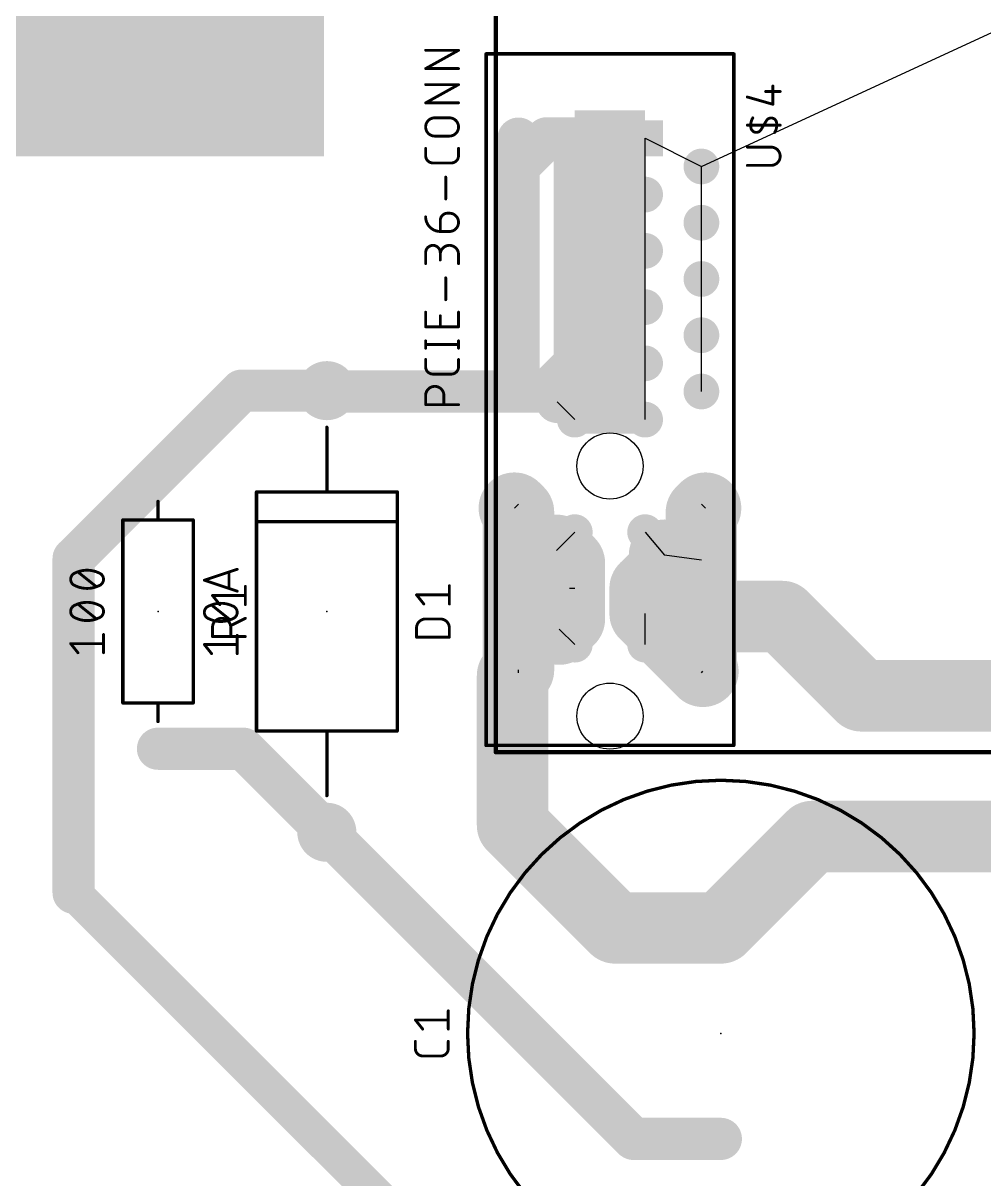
# Model space of a CAD drawing. Extents: x -92 to 260, y -27 to 208.
# Drawn here: x 8.21 to 42.35, y 24.83 to 65.92 of the extents above; entities that cross this region are included whole.
import ezdxf

# ---------------------------------------------------------------- set-up
doc = ezdxf.new("R2010")
doc.units = 0
for name, color, linetype in [('1', 12, 'CONTINUOUS'), ('121', 253, 'CONTINUOUS'), ('16', 132, 'CONTINUOUS'), ('17', 110, 'CONTINUOUS'), ('19', 53, 'CONTINUOUS'), ('20', 31, 'CONTINUOUS'), ('21', 253, 'CONTINUOUS'), ('23', 53, 'CONTINUOUS'), ('25', 253, 'CONTINUOUS'), ('27', 253, 'CONTINUOUS'), ('51', 253, 'CONTINUOUS')]:
    doc.layers.add(name, color=color, linetype=linetype)

# ---------------------------------------------------------------- blocks, each defined once
blk = doc.blocks.new('ROUNDP')
at = {"const_width": 0.5}
blk.add_lwpolyline([(0, -0.25, 1), (0, 0.25, 1), (0, -0.25)], format="xyb", dxfattribs=at)
blk = doc.blocks.new('RECT')
blk.add_solid([(-0.5, -0.5), (0.5, -0.5), (-0.5, 0.5), (0.5, 0.5)])
blk = doc.blocks.new('SQUAREP')
blk.add_solid([(-0.5, -0.5), (0.5, -0.5), (-0.5, 0.5), (0.5, 0.5)])

msp = doc.modelspace()

# ---------------------------------------------------------------- linework, layer by layer
at = {"layer": '1'}
for points, const_width in [([(26.81, 61.82), (25.81, 60.82)], 1.5), ([(25.81, 61.81), (25.81, 60.82)], 1.5), ([(27.81, 61.82), (26.81, 61.82)], 1.5), ([(27.81, 61.82), (27.81, 59.82)], 1.5), ([(25.81, 60.82), (25.81, 58.82)], 1.5), ([(27.81, 59.82), (27.81, 57.82)], 1.5), ([(25.81, 58.82), (25.81, 56.82)], 1.5), ([(27.81, 57.82), (27.81, 55.82)], 1.5), ([(25.81, 54.82), (25.81, 56.82)], 1.5), ([(27.81, 55.82), (27.81, 53.82)], 1.5), ([(25.81, 52.82), (25.81, 54.82)], 1.5), ([(27.81, 53.82), (26.81, 52.82)], 1.5), ([(27.81, 53.82), (27.81, 53.0792)], 1.5), ([(27.81, 53.0792), (27.1804, 52.4496)], 1.5), ([(15.97, 52.85), (13, 49.88)], 1.5), ([(19, 52.85), (15.97, 52.85)], 1.5), ([(19.03, 52.82), (19, 52.85)], 1.5), ([(25.81, 52.82), (19.03, 52.82)], 1.5), ([(26.81, 52.82), (25.81, 52.82)], 1.5), ([(13, 49.88), (10, 46.88)], 1.5), ([(10, 46.88), (10, 35)], 1.5), ([(13, 40.12), (16.03, 40.12)], 1.5), ([(16.03, 40.12), (19, 37.15)], 1.5), ([(19, 37.15), (29.9, 26.25)], 1.5), ([(10, 35), (30.25, 14.75)], 1.27), ([(29.9, 26.25), (33, 26.25)], 1.5)]:
    msp.add_lwpolyline(points, dxfattribs=dict(at, const_width=const_width))
for points, const_width in [([(26.185, 61.81, 1), (25.435, 61.81)], 0.75), ([(26.81, 62.195, 1), (26.81, 61.445)], 0.75), ([(27.0752, 61.5548, 1), (26.5448, 62.0852)], 0.75), ([(28.185, 61.82, 1), (27.435, 61.82)], 0.75), ([(27.81, 61.445, 1), (27.81, 62.195)], 0.75), ([(26.185, 60.82, 1), (25.435, 60.82)], 0.75), ([(25.5448, 61.0852, 1), (26.0752, 60.5548)], 0.75), ([(25.435, 60.82, 1), (26.185, 60.82)], 0.75), ([(28.185, 59.82, 1), (27.435, 59.82)], 0.75), ([(27.435, 59.82, 1), (28.185, 59.82)], 0.75), ([(26.185, 58.82, 1), (25.435, 58.82)], 0.75), ([(25.435, 58.82, 1), (26.185, 58.82)], 0.75), ([(28.185, 57.82, 1), (27.435, 57.82)], 0.75), ([(27.435, 57.82, 1), (28.185, 57.82)], 0.75), ([(26.185, 56.82, 1), (25.435, 56.82)], 0.75), ([(25.435, 56.82, 1), (26.185, 56.82)], 0.75), ([(28.185, 55.82, 1), (27.435, 55.82)], 0.75), ([(27.435, 55.82, 1), (28.185, 55.82)], 0.75), ([(26.185, 54.82, 1), (25.435, 54.82)], 0.75), ([(25.435, 54.82, 1), (26.185, 54.82)], 0.75), ([(28.185, 53.82, 1), (27.435, 53.82)], 0.75), ([(28.0752, 53.5548, 1), (27.5448, 54.0852)], 0.75), ([(27.435, 53.82, 1), (28.185, 53.82)], 0.75), ([(28.0752, 52.814, 1), (27.5448, 53.3444)], 0.75), ([(15.97, 53.225, 1), (15.97, 52.475)], 0.75), ([(16.2352, 52.5848, 1), (15.7048, 53.1152)], 0.75), ([(19.2652, 53.1152, 1), (18.7348, 52.5848)], 0.75), ([(19.03, 53.195, 1), (19.03, 52.445)], 0.75), ([(18.7648, 52.5548, 1), (19.2952, 53.0852)], 0.75), ([(19, 52.475, 1), (19, 53.225)], 0.75), ([(25.81, 53.195, 1), (25.81, 52.445)], 0.75), ([(25.81, 52.445, 1), (25.81, 53.195)], 0.75), ([(26.5448, 53.0852, 1), (27.0752, 52.5548)], 0.75), ([(26.81, 52.445, 1), (26.81, 53.195)], 0.75), ([(27.435, 53.0792, 1), (28.185, 53.0792)], 0.75), ([(25.435, 52.82, 1), (26.185, 52.82)], 0.75), ([(26.9152, 52.7148, 1), (27.4456, 52.1844)], 0.75), ([(13.2652, 49.6148, 1), (12.7348, 50.1452)], 0.75), ([(12.7348, 50.1452, 1), (13.2652, 49.6148)], 0.75), ([(10.375, 46.88, 1), (9.625, 46.88)], 0.75), ([(9.7348, 47.1452, 1), (10.2652, 46.6148)], 0.75), ([(13, 40.495, 1), (13, 39.745)], 0.75), ([(16.2952, 40.3852, 1), (15.7648, 39.8548)], 0.75), ([(16.03, 39.745, 1), (16.03, 40.495)], 0.75), ([(19.2652, 37.4152, 1), (18.7348, 36.8848)], 0.75), ([(18.7348, 36.8848, 1), (19.2652, 37.4152)], 0.75), ([(9.625, 35, 1), (10.375, 35)], 0.75), ([(10.2245, 35.2245, 1), (9.7755, 34.7755)], 0.635), ([(29.9, 26.625, 1), (29.9, 25.875)], 0.75), ([(29.6348, 25.9848, 1), (30.1652, 26.5152)], 0.75), ([(33, 25.875, 1), (33, 26.625)], 0.75)]:
    msp.add_lwpolyline(points, format="xyb", dxfattribs=dict(at, const_width=const_width))
at = {"layer": '121', "const_width": 0.1524}
for points in [[(25, 40), (25, 115)], [(85, 40), (25, 40)]]:
    msp.add_lwpolyline(points, dxfattribs=at)
at = {"layer": '121', "const_width": 0.0762}
for points in [[(25, 40.0381, 1), (25, 39.9619)], [(24.9619, 40, 1), (25.0381, 40)]]:
    msp.add_lwpolyline(points, format="xyb", dxfattribs=at)
at = {"layer": '16', "const_width": 2.54}
for points in [[(25.6627, 48.6727), (25.81, 48.5254)], [(25.81, 48.5254), (25.81, 46.82)], [(32.4573, 48.6727), (32.31, 48.5254)], [(32.31, 44.82), (32.31, 48.5254)], [(25.81, 44.82), (25.81, 46.82)], [(25.81, 46.82), (26.81, 45.82)], [(27.6176, 46.7178), (27.1627, 47.1727)], [(31, 46.51), (31, 47)], [(27.6176, 45.82), (27.6176, 46.7178)], [(30.31, 45.82), (31, 46.51)], [(26.81, 45.82), (27.6176, 45.82)], [(27.6176, 45.82), (27.6176, 44.7322)], [(30.31, 44.9246), (30.31, 45.82)], [(25.81, 42.9246), (25.81, 44.82)], [(32.31, 42.9246), (30.31, 44.9246)], [(35.18, 44.82), (32.31, 44.82)], [(32.31, 44.82), (32.31, 42.9246)], [(38, 42), (35.18, 44.82)], [(27.2577, 44.3723), (27.6176, 44.7322)], [(25.599, 42.7136), (25.81, 42.9246)], [(25.599, 37.401), (25.599, 42.7136)], [(32.31, 42.9246), (32.3623, 42.8723)], [(173, 42), (38, 42)], [(29.25, 33.75), (25.599, 37.401)], [(36.25, 37), (33, 33.75)], [(175, 37), (36.25, 37)], [(33, 33.75), (29.25, 33.75)]]:
    msp.add_lwpolyline(points, dxfattribs=at)
at = {"layer": '16', "const_width": 1.27}
for points in [[(26.1117, 49.1217, 1), (25.2137, 48.2237)], [(26.445, 48.5254, 1), (25.175, 48.5254)], [(32.945, 48.5254, 1), (31.675, 48.5254)], [(32.9063, 48.2237, 1), (32.0083, 49.1217)], [(25.361, 48.0764, 1), (26.259, 48.9744)], [(31.861, 48.9744, 1), (32.759, 48.0764)], [(26.445, 46.82, 1), (25.175, 46.82)], [(26.259, 47.269, 1), (25.361, 46.371)], [(27.6117, 47.6217, 1), (26.7137, 46.7237)], [(31.635, 47, 1), (30.365, 47)], [(28.2526, 46.7178, 1), (26.9826, 46.7178)], [(27.1686, 46.2688, 1), (28.0666, 47.1668)], [(31.449, 46.061, 1), (30.551, 46.959)], [(25.175, 46.82, 1), (26.445, 46.82)], [(26.81, 46.455, 1), (26.81, 45.185)], [(26.361, 45.371, 1), (27.259, 46.269)], [(28.2526, 45.82, 1), (26.9826, 45.82)], [(27.6176, 45.185, 1), (27.6176, 46.455)], [(30.945, 45.82, 1), (29.675, 45.82)], [(29.861, 46.269, 1), (30.759, 45.371)], [(30.365, 46.51, 1), (31.635, 46.51)], [(26.9826, 45.82, 1), (28.2526, 45.82)], [(26.445, 44.82, 1), (25.175, 44.82)], [(30.759, 45.3736, 1), (29.861, 44.4756)], [(32.31, 45.455, 1), (32.31, 44.185)], [(32.945, 44.82, 1), (31.675, 44.82)], [(35.629, 45.269, 1), (34.731, 44.371)], [(35.18, 44.185, 1), (35.18, 45.455)], [(28.0666, 44.2832, 1), (27.1686, 45.1812)], [(25.175, 44.82, 1), (26.445, 44.82)], [(26.8087, 44.8213, 1), (27.7067, 43.9233)], [(26.9826, 44.7322, 1), (28.2526, 44.7322)], [(29.675, 44.9246, 1), (30.945, 44.9246)], [(31.675, 44.82, 1), (32.945, 44.82)], [(26.234, 42.7136, 1), (24.964, 42.7136)], [(26.259, 42.4756, 1), (25.361, 43.3736)], [(32.759, 43.3736, 1), (31.861, 42.4756)], [(31.861, 42.4756, 1), (32.759, 43.3736)], [(25.15, 43.1626, 1), (26.048, 42.2646)], [(25.175, 42.9246, 1), (26.445, 42.9246)], [(31.675, 42.9246, 1), (32.945, 42.9246)], [(31.9133, 42.4233, 1), (32.8113, 43.3213)], [(38, 42.635, 1), (38, 41.365)], [(37.551, 41.551, 1), (38.449, 42.449)], [(26.048, 37.85, 1), (25.15, 36.952)], [(36.25, 37.635, 1), (36.25, 36.365)], [(36.699, 36.551, 1), (35.801, 37.449)], [(24.964, 37.401, 1), (26.234, 37.401)], [(29.25, 34.385, 1), (29.25, 33.115)], [(33, 33.115, 1), (33, 34.385)], [(28.801, 33.301, 1), (29.699, 34.199)], [(32.551, 34.199, 1), (33.449, 33.301)]]:
    msp.add_lwpolyline(points, format="xyb", dxfattribs=at)
at = {"layer": '19'}
for p, q in [((32.31, 60.82), (90.81, 87.82)), ((30.31, 61.82), (32.31, 60.82)), ((30.31, 59.82), (30.31, 61.82)), ((32.31, 58.82), (32.31, 60.82)), ((30.31, 57.82), (30.31, 59.82)), ((32.31, 56.82), (32.31, 58.82)), ((30.31, 55.82), (30.31, 57.82)), ((32.31, 54.82), (32.31, 56.82)), ((30.31, 53.82), (30.31, 55.82)), ((32.31, 52.82), (32.31, 54.82)), ((30.31, 51.82), (30.31, 53.82)), ((27.1804, 52.4496), (27.81, 51.82)), ((25.81, 48.82), (25.6627, 48.6727)), ((32.4573, 48.6727), (32.31, 48.82)), ((27.81, 47.82), (27.1627, 47.1727)), ((30.31, 47.82), (31, 47)), ((32.31, 46.82), (31, 47)), ((27.81, 45.82), (27.6176, 45.82)), ((30.31, 43.82), (30.31, 44.9246)), ((27.81, 43.82), (27.2577, 44.3723)), ((25.81, 42.82), (25.81, 42.9246)), ((32.31, 42.82), (32.3623, 42.8723))]:
    msp.add_line(p, q, dxfattribs=at)
at = {"layer": '20'}
for centre in [(29.06, 50.17), (29.06, 41.28)]:
    msp.add_circle(centre, 1.175, dxfattribs=at)
at = {"layer": '21'}
for points, const_width in [([(24.66, 64.82), (33.46, 64.82)], 0.127), ([(24.66, 64.82), (24.66, 40.24)], 0.127), ([(33.46, 64.82), (33.46, 40.24)], 0.127), ([(19, 49.25), (19, 51.546)], 0.12), ([(21.5, 49.25), (16.5, 49.25)], 0.12), ([(16.5, 49.25), (16.5, 40.75)], 0.12), ([(21.5, 40.75), (21.5, 49.25)], 0.12), ([(13, 48.25), (13, 48.911)], 0.12), ([(14.25, 48.25), (11.75, 48.25)], 0.12), ([(11.75, 48.25), (11.75, 41.75)], 0.12), ([(14.25, 41.75), (14.25, 48.25)], 0.12), ([(21.5, 48.1875), (16.5, 48.1875)], 0.12), ([(11.75, 41.75), (14.25, 41.75)], 0.12), ([(13, 41.75), (13, 41.089)], 0.12), ([(16.5, 40.75), (21.5, 40.75)], 0.12), ([(19, 40.75), (19, 38.454)], 0.12), ([(33.46, 40.24), (24.66, 40.24)], 0.127)]:
    msp.add_lwpolyline(points, dxfattribs=dict(at, const_width=const_width))
for points, const_width in [([(24.66, 64.8518, 1), (24.66, 64.7883)], 0.0635), ([(24.6917, 64.82, 1), (24.6283, 64.82)], 0.0635), ([(33.4918, 64.82, 1), (33.4282, 64.82)], 0.0635), ([(33.46, 64.7883, 1), (33.46, 64.8518)], 0.0635), ([(19.03, 51.546, 1), (18.97, 51.546)], 0.06), ([(16.5, 49.28, 1), (16.5, 49.22)], 0.06), ([(16.53, 49.25, 1), (16.47, 49.25)], 0.06), ([(21.53, 49.25, 1), (21.47, 49.25)], 0.06), ([(21.5, 49.22, 1), (21.5, 49.28)], 0.06), ([(13.03, 48.911, 1), (12.97, 48.911)], 0.06), ([(18.97, 49.25, 1), (19.03, 49.25)], 0.06), ([(11.75, 48.28, 1), (11.75, 48.22)], 0.06), ([(11.78, 48.25, 1), (11.72, 48.25)], 0.06), ([(12.97, 48.25, 1), (13.03, 48.25)], 0.06), ([(14.28, 48.25, 1), (14.22, 48.25)], 0.06), ([(14.25, 48.22, 1), (14.25, 48.28)], 0.06), ([(16.5, 48.2175, 1), (16.5, 48.1575)], 0.06), ([(21.5, 48.1575, 1), (21.5, 48.2175)], 0.06), ([(11.75, 41.78, 1), (11.75, 41.72)], 0.06), ([(11.72, 41.75, 1), (11.78, 41.75)], 0.06), ([(13.03, 41.75, 1), (12.97, 41.75)], 0.06), ([(14.22, 41.75, 1), (14.28, 41.75)], 0.06), ([(14.25, 41.72, 1), (14.25, 41.78)], 0.06), ([(12.97, 41.089, 1), (13.03, 41.089)], 0.06), ([(16.5, 40.78, 1), (16.5, 40.72)], 0.06), ([(16.47, 40.75, 1), (16.53, 40.75)], 0.06), ([(19.03, 40.75, 1), (18.97, 40.75)], 0.06), ([(21.47, 40.75, 1), (21.53, 40.75)], 0.06), ([(21.5, 40.72, 1), (21.5, 40.78)], 0.06), ([(24.66, 40.2718, 1), (24.66, 40.2082)], 0.0635), ([(24.6283, 40.24, 1), (24.6917, 40.24)], 0.0635), ([(33.4282, 40.24, 1), (33.4918, 40.24)], 0.0635), ([(33.46, 40.2082, 1), (33.46, 40.2718)], 0.0635), ([(33, 21, 1), (33, 39, 1), (33, 21)], 0.12), ([(18.97, 38.454, 1), (19.03, 38.454)], 0.06)]:
    msp.add_lwpolyline(points, format="xyb", dxfattribs=dict(at, const_width=const_width))
at = {"layer": '23'}
for p in [(25, 65), (13, 45), (19, 45), (33, 30)]:
    msp.add_point(p, dxfattribs=at)
at = {"layer": '25', "const_width": 0.1016}
for points in [[(34.8496, 63.0301), (34.8496, 63.6792)], [(33.9408, 63.2897), (34.8496, 63.0301)], [(34.5899, 63.4845), (35.1092, 63.4845)], [(34.525, 62.2878), (34.6224, 62.4501)], [(35.1092, 62.2878), (33.9408, 62.2878)], [(34.525, 62.2878), (34.4276, 62.1256)], [(34.7846, 61.5075), (33.9408, 61.5075)], [(33.9408, 60.8584), (34.7846, 60.8584)], [(15.1954, 45.2433), (14.9358, 45.5678)], [(14.9358, 45.5678), (16.1042, 45.5678)], [(16.1042, 45.2433), (16.1042, 45.8924)], [(22.4454, 45.266), (22.1858, 45.5905)], [(22.1858, 45.5905), (23.3542, 45.5905)], [(23.3542, 45.266), (23.3542, 45.9151)], [(16.1042, 44.7567), (15.5849, 44.4971)], [(14.9358, 44.1076), (14.9358, 44.4322)], [(15.5849, 44.4322), (15.5849, 44.1076)], [(22.1858, 44.0849), (22.1858, 44.4094)], [(22.5104, 44.734), (23.0296, 44.734)], [(23.3542, 44.4094), (23.3542, 44.0849)], [(16.1042, 44.1076), (14.9358, 44.1076)], [(23.3542, 44.0849), (22.1858, 44.0849)], [(23.3142, 30.1534), (23.3142, 30.8025)], [(22.4054, 30.1534), (22.1458, 30.4779)], [(22.1458, 30.4779), (23.3142, 30.4779)], [(22.1458, 29.4572), (22.1458, 29.7168)], [(23.3142, 29.7168), (23.3142, 29.4572)], [(23.0546, 29.1975), (22.4054, 29.1975)]]:
    msp.add_lwpolyline(points, dxfattribs=at)
at = {"layer": '25'}
for points, const_width in [([(34.875, 63.6792, 1), (34.8242, 63.6792)], 0.0508), ([(33.9478, 63.3142, 1), (33.9338, 63.2653)], 0.0508), ([(34.5899, 63.5099, 1), (34.5899, 63.4591)], 0.0508), ([(35.1092, 63.4591, 1), (35.1092, 63.5099)], 0.0508), ([(34.8242, 63.0301, 1), (34.875, 63.0301)], 0.0508), ([(34.8426, 63.0057, 1), (34.8565, 63.0545)], 0.0508), ([(34.1355, 62.5475, 0.1823), (34.0706, 62.1905)], 0.1016), ([(34.1573, 62.5344, 1), (34.1138, 62.5606)], 0.0508), ([(34.9794, 62.3852, 0.6917), (34.6224, 62.4501)], 0.1016), ([(34.6006, 62.4632, 1), (34.6441, 62.4371)], 0.0508), ([(34.6441, 62.4371, 1), (34.6006, 62.4632)], 0.0508), ([(33.9408, 62.3132, 1), (33.9408, 62.2624)], 0.0508), ([(34.0706, 62.1905, 0.6917), (34.4276, 62.1256)], 0.1016), ([(34.0956, 62.195, 1), (34.0456, 62.1859)], 0.0508), ([(34.0456, 62.1859, 1), (34.0956, 62.195)], 0.0508), ([(34.4059, 62.1386, 1), (34.4494, 62.1125)], 0.0508), ([(34.4494, 62.1125, 1), (34.4059, 62.1386)], 0.0508), ([(34.5032, 62.3009, 1), (34.5468, 62.2748)], 0.0508), ([(34.5468, 62.2748, 1), (34.5032, 62.3009)], 0.0508), ([(34.9145, 62.0282, 0.1823), (34.9794, 62.3852)], 0.1016), ([(34.8927, 62.0413, 1), (34.9362, 62.0151)], 0.0508), ([(35.0044, 62.3898, 1), (34.9544, 62.3806)], 0.0508), ([(34.9544, 62.3806, 1), (35.0044, 62.3898)], 0.0508), ([(35.1092, 62.2624, 1), (35.1092, 62.3132)], 0.0508), ([(33.9408, 61.5329, 1), (33.9408, 61.4821)], 0.0508), ([(34.7846, 60.8584, 1), (34.7846, 61.5075)], 0.1016), ([(34.7846, 61.5329, 1), (34.7846, 61.4821)], 0.0508), ([(34.7846, 61.4821, 1), (34.7846, 61.5329)], 0.0508), ([(33.9408, 60.8838, 1), (33.9408, 60.833)], 0.0508), ([(34.7846, 60.8838, 1), (34.7846, 60.833)], 0.0508), ([(34.7846, 60.833, 1), (34.7846, 60.8838)], 0.0508), ([(14.9556, 45.5837, 1), (14.916, 45.5519)], 0.0508), ([(14.9358, 45.5932, 1), (14.9358, 45.5424)], 0.0508), ([(16.1296, 45.8924, 1), (16.0788, 45.8924)], 0.0508), ([(16.1042, 45.5424, 1), (16.1042, 45.5932)], 0.0508), ([(22.2056, 45.6064, 1), (22.166, 45.5747)], 0.0508), ([(22.1858, 45.6159, 1), (22.1858, 45.5651)], 0.0508), ([(23.3796, 45.9151, 1), (23.3288, 45.9151)], 0.0508), ([(23.3542, 45.5651, 1), (23.3542, 45.6159)], 0.0508), ([(15.1756, 45.2274, 1), (15.2153, 45.2591)], 0.0508), ([(16.0788, 45.2433, 1), (16.1296, 45.2433)], 0.0508), ([(22.4256, 45.2501, 1), (22.4653, 45.2819)], 0.0508), ([(23.3288, 45.266, 1), (23.3796, 45.266)], 0.0508), ([(15.5849, 44.4322, 1), (14.9358, 44.4322)], 0.1016), ([(16.1156, 44.734, 1), (16.0928, 44.7795)], 0.0508), ([(14.9612, 44.4322, 1), (14.9104, 44.4322)], 0.0508), ([(14.9104, 44.4322, 1), (14.9612, 44.4322)], 0.0508), ([(15.6103, 44.4322, 1), (15.5595, 44.4322)], 0.0508), ([(15.5595, 44.4322, 1), (15.6103, 44.4322)], 0.0508), ([(15.5736, 44.5198, 1), (15.5963, 44.4744)], 0.0508), ([(22.5104, 44.734, 0.4142), (22.1858, 44.4094)], 0.1016), ([(22.2112, 44.4094, 1), (22.1604, 44.4094)], 0.0508), ([(22.1604, 44.4094, 1), (22.2112, 44.4094)], 0.0508), ([(22.5104, 44.7594, 1), (22.5104, 44.7086)], 0.0508), ([(22.5104, 44.7086, 1), (22.5104, 44.7594)], 0.0508), ([(23.3542, 44.4094, 0.4142), (23.0296, 44.734)], 0.1016), ([(23.0296, 44.7594, 1), (23.0296, 44.7086)], 0.0508), ([(23.0296, 44.7086, 1), (23.0296, 44.7594)], 0.0508), ([(23.3796, 44.4094, 1), (23.3288, 44.4094)], 0.0508), ([(23.3288, 44.4095, 1), (23.3796, 44.4094)], 0.0508), ([(14.9358, 44.133, 1), (14.9358, 44.0822)], 0.0508), ([(14.9104, 44.1076, 1), (14.9612, 44.1076)], 0.0508), ([(15.5595, 44.1076, 1), (15.6103, 44.1076)], 0.0508), ([(16.1042, 44.0822, 1), (16.1042, 44.133)], 0.0508), ([(22.1858, 44.1103, 1), (22.1858, 44.0595)], 0.0508), ([(22.1604, 44.0849, 1), (22.2112, 44.0849)], 0.0508), ([(23.3288, 44.0849, 1), (23.3796, 44.0849)], 0.0508), ([(23.3542, 44.0595, 1), (23.3542, 44.1103)], 0.0508), ([(23.3396, 30.8025, 1), (23.2888, 30.8025)], 0.0508), ([(22.1656, 30.4938, 1), (22.126, 30.462)], 0.0508), ([(22.1458, 30.5033, 1), (22.1458, 30.4525)], 0.0508), ([(23.3142, 30.4525, 1), (23.3142, 30.5033)], 0.0508), ([(22.3856, 30.1375, 1), (22.4253, 30.1692)], 0.0508), ([(23.2888, 30.1534, 1), (23.3396, 30.1534)], 0.0508), ([(22.1712, 29.7168, 1), (22.1204, 29.7168)], 0.0508), ([(23.3396, 29.7168, 1), (23.2888, 29.7168)], 0.0508), ([(22.1458, 29.4572, 0.4142), (22.4054, 29.1975)], 0.1016), ([(22.1712, 29.4572, 1), (22.1204, 29.4572)], 0.0508), ([(22.1204, 29.4572, 1), (22.1712, 29.4572)], 0.0508), ([(22.4054, 29.2229, 1), (22.4054, 29.1721)], 0.0508), ([(22.4054, 29.1721, 1), (22.4054, 29.2229)], 0.0508), ([(23.0546, 29.1975, 0.4142), (23.3142, 29.4572)], 0.1016), ([(23.0546, 29.2229, 1), (23.0546, 29.1721)], 0.0508), ([(23.0546, 29.1721, 1), (23.0546, 29.2229)], 0.0508), ([(23.3396, 29.4572, 1), (23.2888, 29.4572)], 0.0508), ([(23.2888, 29.4572, 1), (23.3396, 29.4572)], 0.0508)]:
    msp.add_lwpolyline(points, format="xyb", dxfattribs=dict(at, const_width=const_width))
at = {"layer": '27', "const_width": 0.1016}
for points in [[(22.5108, 64.3001), (23.6792, 64.9492)], [(23.6792, 64.9492), (22.5108, 64.9492)], [(23.6792, 64.3001), (22.5108, 64.3001)], [(22.5108, 63.0809), (23.6792, 63.73)], [(23.6792, 63.73), (22.5108, 63.73)], [(23.6792, 63.0809), (22.5108, 63.0809)], [(22.8354, 62.5489), (23.3546, 62.5489)], [(23.3546, 61.8998), (22.8354, 61.8998)], [(22.5108, 61.2036), (22.5108, 61.4633)], [(23.6792, 61.4633), (23.6792, 61.2036)], [(23.4196, 60.944), (22.7704, 60.944)], [(23.2248, 59.6632), (23.2248, 60.4421)], [(23.2897, 59.158), (23.3546, 59.158)], [(23.0301, 58.5089), (23.0301, 58.8984)], [(23.3546, 58.5089), (23.0301, 58.5089)], [(22.5108, 57.3659), (22.5108, 57.7554)], [(23.0301, 57.7554), (23.0301, 57.4957)], [(23.6792, 57.3659), (23.6792, 57.6905)], [(23.2248, 56.0818), (23.2248, 56.8607)], [(22.5108, 55.1203), (22.5108, 55.6395)], [(23.0301, 55.1203), (23.0301, 55.5097)], [(23.6792, 55.6395), (23.6792, 55.1203)], [(23.6792, 55.1203), (22.5108, 55.1203)], [(22.5108, 54.3602), (22.5108, 54.6199)], [(23.6792, 54.3602), (23.6792, 54.6199)], [(22.5108, 54.4901), (23.6792, 54.4901)], [(22.5108, 53.6979), (22.5108, 53.9576)], [(23.6792, 53.9576), (23.6792, 53.6979)], [(23.4196, 53.4383), (22.7704, 53.4383)], [(22.5108, 52.3536), (22.5108, 52.6782)], [(23.1599, 52.6782), (23.1599, 52.3536)], [(23.6792, 52.3536), (22.5108, 52.3536)], [(10.8046, 45.8834), (10.1554, 46.4026)], [(14.6458, 46.1105), (15.8142, 46.5)], [(15.5221, 46.4026), (15.5221, 45.8184)], [(15.8142, 45.7211), (14.6458, 46.1105)], [(10.8046, 44.7404), (10.1554, 45.2596)], [(15.5546, 44.7079), (14.9054, 45.2272)], [(11.0642, 43.5324), (11.0642, 44.1816)], [(15.8142, 43.5), (15.8142, 44.1491)], [(10.1554, 43.5324), (9.8958, 43.857)], [(9.8958, 43.857), (11.0642, 43.857)], [(14.9054, 43.5), (14.6458, 43.8245)], [(14.6458, 43.8245), (15.8142, 43.8245)]]:
    msp.add_lwpolyline(points, dxfattribs=at)
at = {"layer": '27'}
for points, const_width in [([(22.5108, 64.9746, 1), (22.5108, 64.9238)], 0.0508), ([(23.6915, 64.927, 1), (23.6669, 64.9714)], 0.0508), ([(23.6792, 64.9238, 1), (23.6792, 64.9746)], 0.0508), ([(22.5108, 64.3255, 1), (22.5108, 64.2747)], 0.0508), ([(22.4985, 64.3223, 1), (22.5231, 64.2779)], 0.0508), ([(23.6792, 64.2747, 1), (23.6792, 64.3255)], 0.0508), ([(22.5108, 63.7554, 1), (22.5108, 63.7046)], 0.0508), ([(23.6915, 63.7078, 1), (23.6669, 63.7522)], 0.0508), ([(23.6792, 63.7046, 1), (23.6792, 63.7554)], 0.0508), ([(22.5108, 63.1063, 1), (22.5108, 63.0555)], 0.0508), ([(22.4985, 63.1031, 1), (22.5231, 63.0587)], 0.0508), ([(23.6792, 63.0555, 1), (23.6792, 63.1063)], 0.0508), ([(22.8354, 62.5489, 1), (22.8354, 61.8998)], 0.1016), ([(22.8354, 62.5743, 1), (22.8354, 62.5235)], 0.0508), ([(22.8354, 62.5235, 1), (22.8354, 62.5743)], 0.0508), ([(23.3546, 61.8998, 1), (23.3546, 62.5489)], 0.1016), ([(23.3546, 62.5743, 1), (23.3546, 62.5235)], 0.0508), ([(23.3546, 62.5235, 1), (23.3546, 62.5743)], 0.0508), ([(22.8354, 61.9252, 1), (22.8354, 61.8744)], 0.0508), ([(22.8354, 61.8744, 1), (22.8354, 61.9252)], 0.0508), ([(23.3546, 61.9252, 1), (23.3546, 61.8744)], 0.0508), ([(23.3546, 61.8744, 1), (23.3546, 61.9252)], 0.0508), ([(22.5362, 61.4633, 1), (22.4854, 61.4633)], 0.0508), ([(22.5108, 61.2036, 0.4142), (22.7704, 60.944)], 0.1016), ([(22.5362, 61.2036, 1), (22.4854, 61.2036)], 0.0508), ([(22.4854, 61.2036, 1), (22.5362, 61.2036)], 0.0508), ([(23.4196, 60.944, 0.4142), (23.6792, 61.2036)], 0.1016), ([(23.7046, 61.4633, 1), (23.6538, 61.4633)], 0.0508), ([(23.7046, 61.2036, 1), (23.6538, 61.2036)], 0.0508), ([(23.6538, 61.2036, 1), (23.7046, 61.2036)], 0.0508), ([(22.7704, 60.9694, 1), (22.7704, 60.9186)], 0.0508), ([(22.7704, 60.9186, 1), (22.7704, 60.9694)], 0.0508), ([(23.4196, 60.9694, 1), (23.4196, 60.9186)], 0.0508), ([(23.4196, 60.9186, 1), (23.4196, 60.9694)], 0.0508), ([(23.2502, 60.4421, 1), (23.1994, 60.4421)], 0.0508), ([(23.1994, 59.6632, 1), (23.2502, 59.6632)], 0.0508), ([(23.2897, 59.158, 0.4142), (23.0301, 58.8984)], 0.1016), ([(23.2897, 59.1834, 1), (23.2897, 59.1326)], 0.0508), ([(23.2897, 59.1326, 1), (23.2897, 59.1834)], 0.0508), ([(23.3546, 58.5089, 1), (23.3546, 59.158)], 0.1016), ([(23.3546, 59.1834, 1), (23.3546, 59.1326)], 0.0508), ([(23.3546, 59.1326, 1), (23.3546, 59.1834)], 0.0508), ([(22.5108, 59.0282, 0.4142), (23.0301, 58.5089)], 0.1016), ([(22.5362, 59.0282, 1), (22.4854, 59.0282)], 0.0508), ([(23.0555, 58.8984, 1), (23.0047, 58.8984)], 0.0508), ([(23.0047, 58.8984, 1), (23.0555, 58.8984)], 0.0508), ([(23.0301, 58.5343, 1), (23.0301, 58.4835)], 0.0508), ([(23.0047, 58.5089, 1), (23.0555, 58.5089)], 0.0508), ([(23.0301, 58.4835, 1), (23.0301, 58.5343)], 0.0508), ([(23.3546, 58.5343, 1), (23.3546, 58.4835)], 0.0508), ([(23.3546, 58.4835, 1), (23.3546, 58.5343)], 0.0508), ([(23.0301, 57.7554, 1), (22.5108, 57.7554)], 0.1016), ([(23.6792, 57.6905, 1), (23.0301, 57.6905)], 0.1016), ([(22.5362, 57.7554, 1), (22.4854, 57.7554)], 0.0508), ([(22.4854, 57.7554, 1), (22.5362, 57.7554)], 0.0508), ([(23.0555, 57.7554, 1), (23.0047, 57.7554)], 0.0508), ([(23.0047, 57.7554, 1), (23.0555, 57.7554)], 0.0508), ([(23.0047, 57.6905, 1), (23.0555, 57.6905)], 0.0508), ([(23.7046, 57.6905, 1), (23.6538, 57.6905)], 0.0508), ([(23.6538, 57.6905, 1), (23.7046, 57.6905)], 0.0508), ([(22.4854, 57.3659, 1), (22.5362, 57.3659)], 0.0508), ([(23.0047, 57.4957, 1), (23.0555, 57.4957)], 0.0508), ([(23.6538, 57.3659, 1), (23.7046, 57.3659)], 0.0508), ([(23.2502, 56.8607, 1), (23.1994, 56.8607)], 0.0508), ([(23.1994, 56.0818, 1), (23.2502, 56.0818)], 0.0508), ([(22.5362, 55.6395, 1), (22.4854, 55.6395)], 0.0508), ([(23.0555, 55.5097, 1), (23.0047, 55.5097)], 0.0508), ([(23.7046, 55.6395, 1), (23.6538, 55.6395)], 0.0508), ([(22.5108, 55.1457, 1), (22.5108, 55.0949)], 0.0508), ([(22.4854, 55.1203, 1), (22.5362, 55.1203)], 0.0508), ([(23.0047, 55.1203, 1), (23.0555, 55.1203)], 0.0508), ([(23.6538, 55.1203, 1), (23.7046, 55.1203)], 0.0508), ([(23.6792, 55.0949, 1), (23.6792, 55.1457)], 0.0508), ([(22.5362, 54.6199, 1), (22.4854, 54.6199)], 0.0508), ([(23.7046, 54.6199, 1), (23.6538, 54.6199)], 0.0508), ([(22.5108, 54.5155, 1), (22.5108, 54.4647)], 0.0508), ([(22.4854, 54.3602, 1), (22.5362, 54.3602)], 0.0508), ([(23.6538, 54.3602, 1), (23.7046, 54.3602)], 0.0508), ([(23.6792, 54.4647, 1), (23.6792, 54.5155)], 0.0508), ([(22.5362, 53.9576, 1), (22.4854, 53.9576)], 0.0508), ([(23.7046, 53.9576, 1), (23.6538, 53.9576)], 0.0508), ([(22.5108, 53.6979, 0.4142), (22.7704, 53.4383)], 0.1016), ([(22.5362, 53.6979, 1), (22.4854, 53.6979)], 0.0508), ([(22.4854, 53.6979, 1), (22.5362, 53.6979)], 0.0508), ([(22.7704, 53.4637, 1), (22.7704, 53.4129)], 0.0508), ([(22.7704, 53.4129, 1), (22.7704, 53.4637)], 0.0508), ([(23.4196, 53.4383, 0.4142), (23.6792, 53.6979)], 0.1016), ([(23.4196, 53.4637, 1), (23.4196, 53.4129)], 0.0508), ([(23.4196, 53.4129, 1), (23.4196, 53.4637)], 0.0508), ([(23.7046, 53.6979, 1), (23.6538, 53.6979)], 0.0508), ([(23.6538, 53.6979, 1), (23.7046, 53.6979)], 0.0508), ([(23.1599, 52.6782, 1), (22.5108, 52.6782)], 0.1016), ([(22.5362, 52.6782, 1), (22.4854, 52.6782)], 0.0508), ([(22.4854, 52.6782, 1), (22.5362, 52.6782)], 0.0508), ([(23.1853, 52.6782, 1), (23.1345, 52.6782)], 0.0508), ([(23.1345, 52.6782, 1), (23.1853, 52.6782)], 0.0508), ([(22.5108, 52.379, 1), (22.5108, 52.3282)], 0.0508), ([(22.4854, 52.3536, 1), (22.5362, 52.3536)], 0.0508), ([(23.1345, 52.3536, 1), (23.1853, 52.3536)], 0.0508), ([(23.6792, 52.3282, 1), (23.6792, 52.379)], 0.0508), ([(10.48, 46.4676, 0.1139), (10.0581, 46.3702)], 0.1016), ([(10.1713, 46.4225, 1), (10.1396, 46.3828)], 0.0508), ([(10.9019, 46.3702, 0.1139), (10.48, 46.4676)], 0.1016), ([(10.48, 46.493, 1), (10.48, 46.4422)], 0.0508), ([(10.48, 46.4422, 1), (10.48, 46.4929)], 0.0508), ([(15.5475, 46.4026, 1), (15.4967, 46.4026)], 0.0508), ([(15.8222, 46.4759, 1), (15.8062, 46.5241)], 0.0508), ([(10.0581, 46.3702, 0.3205), (9.8958, 46.143)], 0.1016), ([(9.8958, 46.143, 0.3205), (10.0581, 45.9158)], 0.1016), ([(9.9212, 46.143, 1), (9.8704, 46.143)], 0.0508), ([(9.8704, 46.143, 1), (9.9212, 46.143)], 0.0508), ([(10.0469, 46.393, 1), (10.0692, 46.3474)], 0.0508), ([(10.0663, 46.3462, 1), (10.0498, 46.3942)], 0.0508), ([(11.0642, 46.143, 0.3205), (10.9019, 46.3702)], 0.1016), ([(10.9019, 45.9158, 0.3205), (11.0642, 46.143)], 0.1016), ([(10.9102, 46.3942, 1), (10.8937, 46.3462)], 0.0508), ([(10.8908, 46.3474, 1), (10.9131, 46.393)], 0.0508), ([(11.0896, 46.143, 1), (11.0388, 46.143)], 0.0508), ([(11.0388, 46.143, 1), (11.0896, 46.143)], 0.0508), ([(14.6538, 46.1346, 1), (14.6378, 46.0864)], 0.0508), ([(14.6378, 46.1346, 1), (14.6538, 46.0864)], 0.0508), ([(10.0581, 45.9158, 0.1139), (10.48, 45.8184)], 0.1016), ([(10.0692, 45.9386, 1), (10.0469, 45.893)], 0.0508), ([(10.0498, 45.8918, 1), (10.0663, 45.9398)], 0.0508), ([(10.48, 45.8184, 0.1139), (10.9019, 45.9158)], 0.1016), ([(10.48, 45.8438, 1), (10.48, 45.793)], 0.0508), ([(10.48, 45.793, 1), (10.48, 45.8438)], 0.0508), ([(10.7887, 45.8635, 1), (10.8204, 45.9032)], 0.0508), ([(10.8937, 45.9398, 1), (10.9102, 45.8918)], 0.0508), ([(10.9131, 45.893, 1), (10.8908, 45.9386)], 0.0508), ([(15.4967, 45.8184, 1), (15.5475, 45.8184)], 0.0508), ([(15.8062, 45.697, 1), (15.8222, 45.7452)], 0.0508), ([(10.0581, 45.2272, 0.3205), (9.8958, 45)], 0.1016), ([(10.48, 45.3246, 0.1139), (10.0581, 45.2272)], 0.1016), ([(10.0469, 45.25, 1), (10.0692, 45.2044)], 0.0508), ([(10.0663, 45.2032, 1), (10.0498, 45.2512)], 0.0508), ([(10.1713, 45.2795, 1), (10.1396, 45.2398)], 0.0508), ([(10.9019, 45.2272, 0.1139), (10.48, 45.3246)], 0.1016), ([(10.48, 45.35, 1), (10.48, 45.2992)], 0.0508), ([(10.48, 45.2992, 1), (10.48, 45.35)], 0.0508), ([(11.0642, 45, 0.3205), (10.9019, 45.2272)], 0.1016), ([(10.9102, 45.2512, 1), (10.8937, 45.2032)], 0.0508), ([(10.8908, 45.2044, 1), (10.9131, 45.25)], 0.0508), ([(14.8081, 45.1947, 0.3205), (14.6458, 44.9675)], 0.1016), ([(14.7969, 45.2176, 1), (14.8192, 45.1719)], 0.0508), ([(15.23, 45.2921, 0.1139), (14.8081, 45.1947)], 0.1016), ([(14.8163, 45.1707, 1), (14.7998, 45.2188)], 0.0508), ([(14.9213, 45.247, 1), (14.8896, 45.2074)], 0.0508), ([(15.6519, 45.1947, 0.1139), (15.23, 45.2921)], 0.1016), ([(15.23, 45.3175, 1), (15.23, 45.2667)], 0.0508), ([(15.23, 45.2667, 1), (15.23, 45.3175)], 0.0508), ([(15.6602, 45.2188, 1), (15.6437, 45.1707)], 0.0508), ([(15.8142, 44.9675, 0.3205), (15.6519, 45.1947)], 0.1016), ([(15.6408, 45.1719, 1), (15.6631, 45.2176)], 0.0508), ([(9.8958, 45, 0.3205), (10.0581, 44.7728)], 0.1016), ([(9.9212, 45, 1), (9.8704, 45)], 0.0508), ([(9.8704, 45, 1), (9.9212, 45)], 0.0508), ([(10.0581, 44.7728, 0.1139), (10.48, 44.6754)], 0.1016), ([(10.0692, 44.7956, 1), (10.0469, 44.75)], 0.0508), ([(10.0498, 44.7488, 1), (10.0663, 44.7968)], 0.0508), ([(10.48, 44.6754, 0.1139), (10.9019, 44.7728)], 0.1016), ([(10.9019, 44.7728, 0.3205), (11.0642, 45)], 0.1016), ([(10.8937, 44.7968, 1), (10.9102, 44.7488)], 0.0508), ([(10.9131, 44.75, 1), (10.8908, 44.7956)], 0.0508), ([(11.0896, 45, 1), (11.0388, 45)], 0.0508), ([(11.0388, 45, 1), (11.0896, 45)], 0.0508), ([(14.6458, 44.9675, 0.3205), (14.8081, 44.7404)], 0.1016), ([(14.6712, 44.9675, 1), (14.6204, 44.9675)], 0.0508), ([(14.6204, 44.9675, 1), (14.6712, 44.9675)], 0.0508), ([(14.8192, 44.7632, 1), (14.7969, 44.7175)], 0.0508), ([(14.8081, 44.7404, 0.1139), (15.23, 44.643)], 0.1016), ([(14.7998, 44.7163, 1), (14.8163, 44.7644)], 0.0508), ([(15.23, 44.643, 0.1139), (15.6519, 44.7404)], 0.1016), ([(15.6519, 44.7404, 0.3205), (15.8142, 44.9675)], 0.1016), ([(15.6437, 44.7644, 1), (15.6602, 44.7163)], 0.0508), ([(15.6631, 44.7175, 1), (15.6408, 44.7632)], 0.0508), ([(15.8396, 44.9675, 1), (15.7888, 44.9675)], 0.0508), ([(15.7888, 44.9675, 1), (15.8396, 44.9675)], 0.0508), ([(10.48, 44.7008, 1), (10.48, 44.65)], 0.0508), ([(10.48, 44.65, 1), (10.48, 44.7008)], 0.0508), ([(10.7887, 44.7205, 1), (10.8204, 44.7602)], 0.0508), ([(15.23, 44.6684, 1), (15.23, 44.6176)], 0.0508), ([(15.23, 44.6176, 1), (15.23, 44.6684)], 0.0508), ([(15.5387, 44.6881, 1), (15.5704, 44.7277)], 0.0508), ([(11.0896, 44.1816, 1), (11.0388, 44.1816)], 0.0508), ([(15.8396, 44.1491, 1), (15.7888, 44.1491)], 0.0508), ([(9.9156, 43.8729, 1), (9.876, 43.8411)], 0.0508), ([(9.8958, 43.8824, 1), (9.8958, 43.8316)], 0.0508), ([(10.1356, 43.5166, 1), (10.1753, 43.5483)], 0.0508), ([(11.0388, 43.5324, 1), (11.0896, 43.5324)], 0.0508), ([(11.0642, 43.8316, 1), (11.0642, 43.8824)], 0.0508), ([(14.6656, 43.8404, 1), (14.626, 43.8087)], 0.0508), ([(14.6458, 43.8499, 1), (14.6458, 43.7991)], 0.0508), ([(15.8142, 43.7991, 1), (15.8142, 43.8499)], 0.0508), ([(14.8856, 43.4841, 1), (14.9253, 43.5159)], 0.0508), ([(15.7888, 43.5, 1), (15.8396, 43.5)], 0.0508)]:
    msp.add_lwpolyline(points, format="xyb", dxfattribs=dict(at, const_width=const_width))
at = {"layer": '51', "const_width": 0.12}
for points in [[(16.5, 40.75), (16.5, 49.25)], [(16.5, 49.25), (21.5, 49.25)], [(21.5, 49.25), (21.5, 40.75)], [(11.75, 41.75), (11.75, 48.25)], [(11.75, 48.25), (14.25, 48.25)], [(14.25, 48.25), (14.25, 41.75)], [(14.25, 41.75), (11.75, 41.75)], [(21.5, 40.75), (16.5, 40.75)]]:
    msp.add_lwpolyline(points, dxfattribs=at)
at = {"layer": '51'}
for points, const_width in [([(16.53, 49.25, 1), (16.47, 49.25)], 0.06), ([(16.5, 49.28, 1), (16.5, 49.22)], 0.06), ([(21.53, 49.25, 1), (21.47, 49.25)], 0.06), ([(21.5, 49.22, 1), (21.5, 49.28)], 0.06), ([(11.78, 48.25, 1), (11.72, 48.25)], 0.06), ([(11.75, 48.28, 1), (11.75, 48.22)], 0.06), ([(14.28, 48.25, 1), (14.22, 48.25)], 0.06), ([(14.25, 48.22, 1), (14.25, 48.28)], 0.06), ([(11.75, 41.78, 1), (11.75, 41.72)], 0.06), ([(11.72, 41.75, 1), (11.78, 41.75)], 0.06), ([(14.22, 41.75, 1), (14.28, 41.75)], 0.06), ([(14.25, 41.72, 1), (14.25, 41.78)], 0.06), ([(16.5, 40.78, 1), (16.5, 40.72)], 0.06), ([(16.47, 40.75, 1), (16.53, 40.75)], 0.06), ([(21.47, 40.75, 1), (21.53, 40.75)], 0.06), ([(21.5, 40.72, 1), (21.5, 40.78)], 0.06), ([(33, 21, 1), (33, 39, 1), (33, 21)], 0.12)]:
    msp.add_lwpolyline(points, format="xyb", dxfattribs=dict(at, const_width=const_width))

# ---------------------------------------------------------------- block references
at = {"layer": '17'}
for name, p, xscale, yscale, rotation in [('ROUNDP', (27.81, 61.82), 1.27, 1.27, 270), ('ROUNDP', (27.81, 61.82), 1.27, 1.27, 270), ('SQUAREP', (30.31, 61.82), 1.27, 1.27, 270), ('SQUAREP', (30.31, 61.82), 1.27, 1.27, 270), ('ROUNDP', (25.81, 60.82), 1.27, 1.27, 270), ('ROUNDP', (25.81, 60.82), 1.27, 1.27, 270), ('ROUNDP', (32.31, 60.82), 1.27, 1.27, 270), ('ROUNDP', (32.31, 60.82), 1.27, 1.27, 270), ('ROUNDP', (27.81, 59.82), 1.27, 1.27, 270), ('ROUNDP', (27.81, 59.82), 1.27, 1.27, 270), ('ROUNDP', (30.31, 59.82), 1.27, 1.27, 270), ('ROUNDP', (30.31, 59.82), 1.27, 1.27, 270), ('ROUNDP', (25.81, 58.82), 1.27, 1.27, 270), ('ROUNDP', (25.81, 58.82), 1.27, 1.27, 270), ('ROUNDP', (32.31, 58.82), 1.27, 1.27, 270), ('ROUNDP', (32.31, 58.82), 1.27, 1.27, 270), ('ROUNDP', (27.81, 57.82), 1.27, 1.27, 270), ('ROUNDP', (27.81, 57.82), 1.27, 1.27, 270), ('ROUNDP', (30.31, 57.82), 1.27, 1.27, 270), ('ROUNDP', (30.31, 57.82), 1.27, 1.27, 270), ('ROUNDP', (25.81, 56.82), 1.27, 1.27, 270), ('ROUNDP', (25.81, 56.82), 1.27, 1.27, 270), ('ROUNDP', (32.31, 56.82), 1.27, 1.27, 270), ('ROUNDP', (32.31, 56.82), 1.27, 1.27, 270), ('ROUNDP', (27.81, 55.82), 1.27, 1.27, 270), ('ROUNDP', (27.81, 55.82), 1.27, 1.27, 270), ('ROUNDP', (30.31, 55.82), 1.27, 1.27, 270), ('ROUNDP', (30.31, 55.82), 1.27, 1.27, 270), ('ROUNDP', (25.81, 54.82), 1.27, 1.27, 270), ('ROUNDP', (25.81, 54.82), 1.27, 1.27, 270), ('ROUNDP', (32.31, 54.82), 1.27, 1.27, 270), ('ROUNDP', (32.31, 54.82), 1.27, 1.27, 270), ('ROUNDP', (27.81, 53.82), 1.27, 1.27, 270), ('ROUNDP', (27.81, 53.82), 1.27, 1.27, 270), ('ROUNDP', (30.31, 53.82), 1.27, 1.27, 270), ('ROUNDP', (30.31, 53.82), 1.27, 1.27, 270), ('ROUNDP', (19, 52.85), 2.1, 2.1, 270), ('ROUNDP', (19, 52.85), 2.1, 2.1, 270), ('ROUNDP', (25.81, 52.82), 1.27, 1.27, 270), ('ROUNDP', (25.81, 52.82), 1.27, 1.27, 270), ('ROUNDP', (32.31, 52.82), 1.27, 1.27, 270), ('ROUNDP', (32.31, 52.82), 1.27, 1.27, 270), ('ROUNDP', (27.81, 51.82), 1.27, 1.27, 270), ('ROUNDP', (27.81, 51.82), 1.27, 1.27, 270), ('ROUNDP', (30.31, 51.82), 1.27, 1.27, 270), ('ROUNDP', (30.31, 51.82), 1.27, 1.27, 270), ('ROUNDP', (13, 49.88), 1.43, 1.43, 270), ('ROUNDP', (13, 49.88), 1.43, 1.43, 270), ('ROUNDP', (25.81, 48.82), 1.27, 1.27, 270), ('ROUNDP', (25.81, 48.82), 1.27, 1.27, 270), ('ROUNDP', (32.31, 48.82), 1.27, 1.27, 270), ('ROUNDP', (32.31, 48.82), 1.27, 1.27, 270), ('ROUNDP', (27.81, 47.82), 1.27, 1.27, 270), ('ROUNDP', (27.81, 47.82), 1.27, 1.27, 270), ('ROUNDP', (30.31, 47.82), 1.27, 1.27, 270), ('ROUNDP', (30.31, 47.82), 1.27, 1.27, 270), ('ROUNDP', (25.81, 46.82), 1.27, 1.27, 270), ('ROUNDP', (25.81, 46.82), 1.27, 1.27, 270), ('ROUNDP', (32.31, 46.82), 1.27, 1.27, 270), ('ROUNDP', (32.31, 46.82), 1.27, 1.27, 270), ('ROUNDP', (27.81, 45.82), 1.27, 1.27, 270), ('ROUNDP', (27.81, 45.82), 1.27, 1.27, 270), ('ROUNDP', (30.31, 45.82), 1.27, 1.27, 270), ('ROUNDP', (30.31, 45.82), 1.27, 1.27, 270), ('ROUNDP', (25.81, 44.82), 1.27, 1.27, 270), ('ROUNDP', (25.81, 44.82), 1.27, 1.27, 270), ('ROUNDP', (32.31, 44.82), 1.27, 1.27, 270), ('ROUNDP', (32.31, 44.82), 1.27, 1.27, 270), ('ROUNDP', (27.81, 43.82), 1.27, 1.27, 270), ('ROUNDP', (27.81, 43.82), 1.27, 1.27, 270), ('ROUNDP', (30.31, 43.82), 1.27, 1.27, 270), ('ROUNDP', (30.31, 43.82), 1.27, 1.27, 270), ('ROUNDP', (25.81, 42.82), 1.27, 1.27, 270), ('ROUNDP', (25.81, 42.82), 1.27, 1.27, 270), ('ROUNDP', (32.31, 42.82), 1.27, 1.27, 270), ('ROUNDP', (32.31, 42.82), 1.27, 1.27, 270), ('ROUNDP', (13, 40.12), 1.43, 1.43, 270), ('ROUNDP', (13, 40.12), 1.43, 1.43, 270), ('ROUNDP', (19, 37.15), 2.1, 2.1, 270), ('ROUNDP', (19, 37.15), 2.1, 2.1, 270), ('ROUNDP', (33, 33.75), 1.45, 1.45, 90), ('ROUNDP', (33, 33.75), 1.45, 1.45, 90), ('ROUNDP', (33, 26.25), 1.45, 1.45, 90), ('ROUNDP', (33, 26.25), 1.45, 1.45, 90)]:
    msp.add_blockref(name, p, dxfattribs=dict(at, xscale=xscale, yscale=yscale, rotation=rotation))
at = {"layer": '21', "xscale": 47.64, "yscale": 17.8, "rotation": 90}
msp.add_blockref('RECT', (10, 85), dxfattribs=at)
at = {"layer": '51', "xscale": 11.5, "yscale": 2.5, "rotation": 270}
msp.add_blockref('RECT', (29.06, 57.07), dxfattribs=at)

doc.saveas('drawing.dxf')
